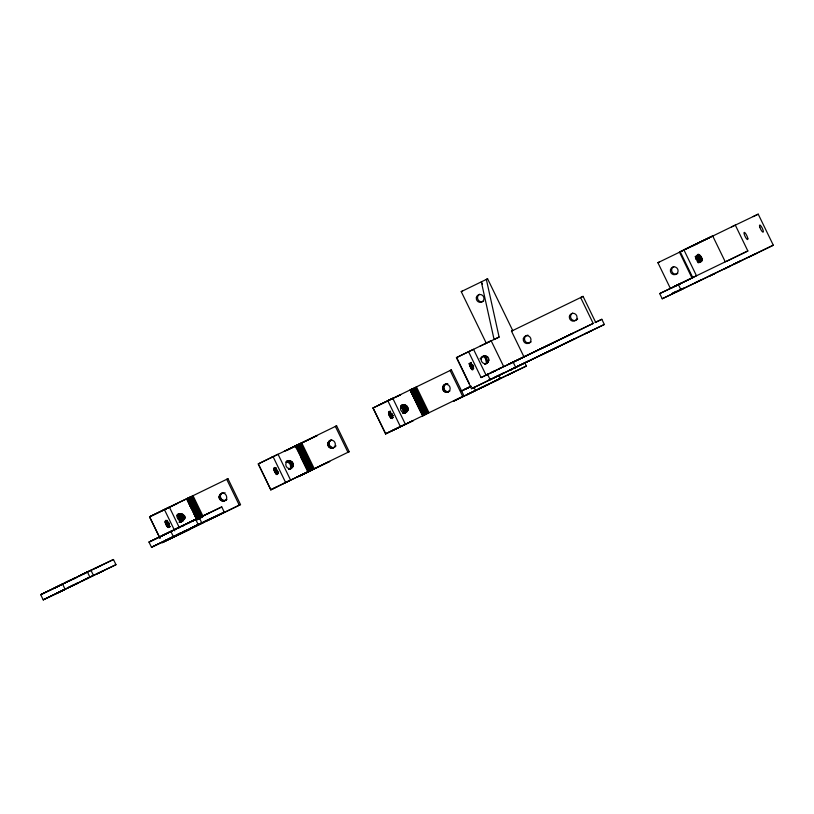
<?xml version="1.0" encoding="UTF-8"?>
<svg xmlns="http://www.w3.org/2000/svg" width="814" height="814" viewBox="0 0 814 814"><rect width="100%" height="100%" fill="white"/><g stroke="black" fill="none" stroke-linecap="round" stroke-linejoin="round"><path stroke-width="1.22" d="M698.127 261.843L698.137 261.213A3.958 2.859 64.2 0 0 695.909 257.275L695.38 256.99M401.455 405.077L405.097 408.384L405.443 413.288M486.579 363.431L485.541 358.74A7.173 6.827 63.8 0 0 484.208 357.112L483.109 356.278M469.23 363.553C475 363.309 473.697 378.011 469.23 363.553L471.225 362.454M182.204 521.387L181.339 516.585L178.042 513.899M177.706 514.702L179.762 513.756L177.137 515.048C182.743 511.151 186.101 522.568 179.222 522.171L179.996 521.336C196.55 515.913 167.745 508.262 179.996 521.336M288.309 461.467L289.753 460.755L287.647 461.467C292.48 460.836 293.528 468.945 288.553 469.291L289.326 468.579C297.273 468.437 291.361 456.237 285.806 462.159L289.082 460.755L286.986 461.589M403.052 405.535L404.497 404.823L402.391 405.535C406.461 404.996 408.374 411.304 404.568 413.003C411.945 411.385 405.83 400.722 400.549 406.227L403.825 404.823L401.74 405.647M481.288 358.709L481.196 359.381A3.958 3.795 63.7 0 0 483.506 363.278L484.147 363.512A3.958 3.795 63.7 0 0 486.741 363.288L488.217 361.976L488.838 360.073A3.958 3.795 63.7 0 0 487.637 356.949L485.887 355.932L483.913 355.932A3.958 3.795 63.7 0 0 481.817 357.468L481.288 358.709L480.057 358.771M486.741 363.288L484.686 364.224C490.303 362.708 485.958 353.744 481.278 357.224M219.088 496.805L220.146 494.363L222.456 492.979C217.552 495.217 222.181 503.042 226.485 499.755C223.881 502.472 218.773 500.651 219.088 496.805L220.329 496.214M332.712 448.046L333.954 447.456C329.985 448.738 327.086 442.775 330.545 440.445C335.673 438.899 337.464 447.761 332.051 448.168C326.628 448.585 326.556 440.293 331.746 439.865L329.314 441.035M447.456 392.104L449.898 390.934C443.203 396.662 439.041 383.15 447.822 383.801L444.627 384.757M449.328 391.28C444.932 393.589 441.341 386.192 445.869 384.167M698.89 254.802L695.685 256.807L697.893 259.106L698.331 262.261L702.156 259.849C695.98 243.386 693.467 269.8 702.156 259.849M695.563 257.458L695.665 256.858M290.7 469.22L290.354 464.316L286.711 461.019M182.295 521.408C181.095 511.426 174.898 514.417 182 521.55M403.764 413.207C408.262 413.42 400.926 409.534 401.943 406.278C403.398 404.548 405.596 410.337 405.779 412.026L403.775 413.003M224.054 500.925C229.294 499.572 226.017 491.096 221.215 493.569M486.202 357.661L487.108 356.512M486.64 358.18L487.637 356.949M485.083 356.878L485.887 355.932M402.635 413.349L403.408 412.525L406.013 412.291M484.452 356.644L485.225 355.82M403.296 413.349L404.07 412.637M483.791 356.522L484.564 355.82M487.301 361.457L488.838 360.073M448.656 391.524C451.556 389.56 450.05 384.534 446.591 384.391M487.098 362.098L488.746 360.744M288.594 462.108L290.252 460.826M483.119 356.522L483.913 355.932M292.857 464.936L290.944 466.351L292.979 465.557M407.6 409.004L405.698 410.409L407.722 409.615M697.893 259.106L701.281 256.685M697.547 258.506L700.885 256.145M183.801 516.544L181.96 517.846L184.025 517.134M698.147 259.747L701.617 257.285M697.15 257.967L700.427 255.667M698.331 260.399L701.882 257.926M696.692 257.489L699.938 255.281M698.422 261.05L702.065 258.577M486.365 363.207L488.217 361.976M183.17 515.374L181.339 516.585L183.496 515.913M291.839 462.494L290.008 463.705L292.155 463.034M406.583 406.552L404.751 407.763L406.908 407.092M696.204 257.102L699.419 254.986M698.422 261.67L702.156 259.228M470.227 366.88L472.1 365.659M470.543 367.49L473.341 365.669M470.879 368.06L473.656 366.269M469.943 366.249L472.781 364.428M471.225 368.589L473.076 367.419M469.698 365.628L471.601 364.428M471.571 369.047L473.422 367.897M469.495 365.028L471.428 363.848M182.326 514.346L180.464 515.476L182.733 514.824M405.738 405.525L403.876 406.654L406.145 406.003M287.81 461.111C284.32 462.667 285.572 468.416 289.326 468.579M402.554 405.168C399.369 406.603 400.071 411.772 403.408 412.525M334.574 447.222L335.154 446.876M471.906 369.424L473.758 368.315M698.147 262.78L702.065 260.439M469.352 364.479L471.306 363.309M296.377 448.158L295.299 445.889L298.168 444.515L310.734 470.39L312.454 469.556L299.888 443.681M485.877 363.654L487.81 362.505M422.608 415.832L425.478 414.448L412.912 388.573L410.032 389.967L422.995 415.639L420.431 411.335M695.156 256.624L698.371 254.731M469.261 363.98L471.235 362.841M293.009 465.913L290.995 467.063L293.02 466.534M405.748 411.121L407.753 409.971M698.89 262.668L701.882 260.968M290.822 465.649L292.796 464.591M405.565 409.707L407.539 408.648M699.592 262.505L701.627 261.416M695.777 244.22L712.698 235.958L725.264 261.833L747.852 250.966L735.296 225.091L657.905 262.708L670.471 288.583L693.04 277.452M485.307 363.99L487.311 362.942M697.527 243.437L694.881 244.729M197.395 519.963L187.017 498.585L190.445 506.664M392.775 398.27L372.965 407.997L385.622 433.831L413.237 420.614L385.531 433.872L405.341 424.145L392.775 398.27L387.8 400.681L400.366 426.556M67.674 581.491L64.988 582.804M67.796 581.379L69.353 580.616M165.863 533.913L170.991 531.328M174.888 529.446L177.645 528.042M176.089 528.805L178.052 527.848M194.159 520.166L192.043 521.204M495.502 370.553L491.31 372.639M493.538 371.499L495.634 370.472M202.533 516.239L205.24 514.916M464.041 389.753L469.027 387.332M65.802 588.797L61.142 591.168M681.542 282.997L679.425 284.035M63.248 590.14L60.094 591.666M70.187 586.67L67.501 587.983M70.309 586.558L73.748 585.174M77.401 583.119L74.705 584.432M173.504 536.497L169.434 538.593M178.48 534.096L176.373 535.113M178.602 533.974L180.159 533.211M189.581 528.785L191.677 527.757M488.838 380.23L495.94 376.78L493.823 377.818M187.027 530.179L184.92 531.206M196.662 525.345L194.556 526.373M181.929 532.966L162.118 542.694L189.825 529.436M205.067 521.408L207.163 520.38M285.622 482.499L273.056 456.623L258.343 463.868L270.767 489.814L290.588 480.087L278.022 454.212L270.828 457.753M480.586 388.013L478.49 389.031M480.708 387.891L487.779 384.462L485.816 385.409M495.461 380.881L498.779 379.263M676.963 291.616L678.042 291.086M694.891 282.946L701.963 279.517L701.383 279.792M740.669 260.897L738.573 261.925M749.063 256.959L751.77 255.637M504.08 366.554L593.192 323.423L580.626 297.548L583.068 296.377L595.634 322.252L601.821 319.292L604.334 324.471L471.499 388.695L456.43 357.651L473.504 349.267L486.07 375.142M179.65 514.346L181.084 513.644L178.327 514.468M181.746 513.756L180.311 514.468L182.967 514.336L181.532 515.048M290.415 460.877L288.97 461.589L291.636 461.457L290.191 462.169M405.158 404.945L403.713 405.647L406.379 405.514L404.945 406.227M182.051 515.486L183.496 514.774M182.499 516.005L183.944 515.303M290.72 462.606L292.155 461.894M405.464 406.664L406.908 405.952M181.685 517.195L184.29 515.893M291.168 463.125L292.602 462.423M405.911 407.193L407.346 406.481M184.534 516.534L183.099 517.246L184.676 517.205L183.231 517.918L184.697 517.897L183.262 518.599M291.514 463.726L292.959 463.013M405.097 408.384L407.702 407.071M293.203 463.654L291.768 464.367L293.335 464.326L291.921 465.72M407.946 407.712L406.512 408.425L408.089 408.394L406.664 409.788M184.605 518.569L183.16 519.281L184.391 519.21L182.224 521.031L183.17 520.767L180.545 522.049M293.264 465.689L291.829 466.391L293.06 466.33L290.893 468.152L291.829 467.887L289.204 469.169M179.222 522.171L181.329 521.459M408.007 409.747L406.573 410.459L407.804 410.388L405.637 412.22L406.583 411.945L403.948 413.227M181.166 521.815L182.601 521.113M288.553 469.291L289.988 468.579M62.088 584.472L40.7 594.668L90.944 570.248L93.457 575.417L43.213 599.847L115.975 564.682L113.461 559.513L40.7 594.668L43.213 599.847L65.73 589.112M468.538 351.679L481.094 377.554L593.192 323.423M195.635 519.291L190.161 521.988L221.744 506.929L224.257 512.108L151.496 547.262L148.982 542.093L195.635 519.291L198.148 524.47L192.674 527.167L224.257 512.108M460.907 391.168L470.716 386.335M471.499 388.695L604.334 324.471M310.734 470.39L307.845 471.784L300.763 457.142M501.149 374.186L503.133 373.229L498.728 375.366L500.254 378.388L494.79 381.084L526.373 366.025L524.857 362.922M484.859 343.854L491.157 340.761L503.724 366.636L481.094 377.554M60.724 584.869L63.289 583.618M53.999 588.237L55.627 587.454M60.612 585.032L58.628 585.999M76.099 577.645L74.115 578.612M471.011 386.365L469.576 387.067M72.314 585.866L71.652 586.192L77.289 583.455M185.012 530.87L185.673 530.545L183.577 531.573M692.714 245.787L693.477 245.421M679.446 252.126L698.107 243.03L679.446 252.126L692.012 278.001M488.431 374.023L486.334 375.051L488.308 374.104M498.514 369.088L500.61 368.07L498.636 369.017M560.612 339.255L572.588 333.414L571.489 333.933M54.324 588.074L55.759 587.372M70.218 580.494L71.235 579.995M80.881 575.162L78.785 576.19L80.749 575.244M83.761 573.778L85.857 572.761L82.702 574.277M167.949 532.916L166.921 533.414M173.86 529.945L174.41 529.68M178.185 527.777L177.432 528.439L180.586 526.912M181.064 526.393L183.16 525.366L182.58 525.651M96.357 567.785C89.499 571.143 106.085 563.054 99.237 566.402M164.041 534.798L161.945 535.826L165.1 534.299M178.5 527.92L179.528 527.411M189.163 522.588L187.067 523.616L189.041 522.659M676.007 285.683L676.546 285.419M182.407 526.037L184.503 525.01L181.96 526.241M731.613 226.892L758.221 214.153L773.3 245.207L662.22 298.779L659.706 293.6L725.264 261.833M675.528 285.918L674.45 286.436L680.555 283.476M511.874 369.383L509.778 370.411L512.321 369.18M563.125 344.424L575.101 338.583L574.002 339.102M515.293 367.735L516.849 366.972L513.695 368.498M587.24 332.743C580.24 336.172 597.008 327.991 590.119 331.359M71.866 585.795L72.995 585.246M58.272 592.551L56.166 593.579L59.33 592.053M83.394 580.341L81.288 581.369L84.453 579.843M86.264 578.958L88.37 577.93L85.216 579.456M76.628 583.791L78.724 582.763L76.414 583.587M98.87 572.954C92.013 576.312 108.598 568.223 101.75 571.57M166.555 539.977L164.459 540.995L167.613 539.479M181.013 533.089L182.041 532.59M678.52 290.852L680.26 290.008M210.043 518.996L212.139 517.969L210.165 518.915M662.22 298.779L773.3 245.207M714.967 273.392C716.351 272.751 707.824 276.831 709.055 276.272M735.693 263.309L733.597 264.336L740.679 260.887M487.026 385.124C493.935 381.756 477.431 389.764 484.025 386.589M512.148 372.914C519.108 369.525 502.533 377.564 509.147 374.379M486.182 342.989L461.233 291.626L487.596 278.815L512.728 330.565L511.487 331.156L524.053 357.031M456.43 357.651L491.157 340.761M487.596 278.815L486.355 279.406L499.104 337.067L494.078 339.509L481.328 281.848L482.437 284.137M511.487 331.156L583.068 296.377M710.296 237.24L703.713 240.435M753.194 216.595L758.221 214.153M378.998 405.077L451.363 369.902L463.929 395.777L391.565 430.952M150.559 516.341L227.951 478.713L240.517 504.588L162.251 542.623M336.62 425.834L258.211 463.939L270.869 489.774L271.795 489.326L349.186 451.709L336.62 425.834L335.378 426.424L347.944 452.299L349.186 451.709M396.652 396.693L400.671 394.739L373.056 407.956M162.169 510.643L187.017 498.585M285.856 450.753L317.246 435.51L284.351 451.241M390.506 411.253C386.212 411.63 390.252 419.312 392.45 418.569C393.854 415.038 385.907 410.805 390.496 411.385M390.486 411.589L388.492 412.556L390.496 411.762M177.371 515.669L179.385 514.692M275.732 467.531L273.748 468.498C273.524 470.197 276.841 476.984 277.696 473.748C278.317 469.932 270.869 466.605 275.753 467.704M390.517 412.016L388.522 412.983L390.547 412.22M167.073 520.411L165.079 521.377C164.866 523.076 168.183 529.863 169.037 526.627C169.658 522.812 162.2 519.485 167.084 520.584M275.763 467.958L273.779 468.915L275.804 468.152M167.104 520.838L165.12 521.805L167.145 521.031M177.666 515.964L179.67 514.987L177.544 515.842M390.608 412.515L388.614 413.481L390.659 412.739M275.854 468.457L273.87 469.413L275.915 468.681M401.394 407.529L403.398 406.552M167.196 521.336L165.201 522.303L167.257 521.56M177.981 516.351L179.996 515.374M390.751 413.074L388.766 414.041L390.832 413.309M276.007 469.006L274.023 469.973L276.088 469.251M401.729 407.997L403.734 407.02M167.338 521.896L165.354 522.853L167.419 522.13M178.317 516.819L180.321 515.842M390.954 413.675L388.96 414.631L391.056 413.919M276.211 469.607L274.216 470.573L276.302 469.861M402.065 408.536L404.07 407.56M168.539 522.008L165.557 523.453L167.643 522.741M178.653 517.348L180.657 516.371M392.195 413.807L389.214 415.252L392.368 414.184M402.391 409.116L404.395 408.14M276.455 470.227L274.46 471.194L277.615 470.126M167.786 523.107L165.802 524.074L168.956 523.005M178.978 517.928L180.993 516.951M391.483 414.916L389.499 415.883L391.605 415.16M276.74 470.858L274.745 471.815L276.862 471.103M402.706 409.727L404.711 408.75M169.068 523.249L166.087 524.704L169.261 523.616M178.286 519.027L181.298 517.562M391.799 415.527L389.814 416.493L392.989 415.394M277.055 471.469L275.061 472.425L277.187 471.693M402.991 410.348L404.996 409.371M169.383 523.86L166.402 525.315L168.518 524.582M179.579 519.169L181.593 518.192M393.131 415.618L390.15 417.073L392.277 416.31M403.245 410.968L405.25 409.991M278.378 471.56L275.397 473.005L277.523 472.252M168.722 524.928L166.738 525.885L168.864 525.132M179.833 519.78L181.837 518.803M392.48 416.626L390.496 417.592L392.623 416.819M277.737 472.568L275.743 473.534L277.869 472.751M403.449 411.558L405.464 410.582M169.068 525.447L167.084 526.414L169.21 525.63M180.047 520.38L182.051 519.403M392.826 417.094L390.842 418.05L392.959 417.246M403.612 412.108L405.626 411.131M278.083 473.026L276.088 473.992L278.215 473.178M169.414 525.905L167.43 526.872L169.546 526.058M180.199 520.929L182.214 519.953M391.168 418.437L393.162 417.47M403.724 412.596L405.728 411.619L403.683 412.403M276.424 474.369L278.419 473.402M169.75 526.292L167.765 527.248L169.872 526.404M180.311 521.418L182.326 520.441L180.27 521.214M170.065 526.577L168.081 527.533L170.177 526.648M403.764 413.339L405.779 412.362M557.061 340.985L544.678 346.988M595.003 322.609L601.821 319.292M70.482 580.067L69.139 581.023L76.129 577.625M72.192 579.253L74.878 577.95L74.288 578.225M677.136 285.134L677.747 284.829M678.225 284.615L678.845 284.32M199.237 517.663L148.982 542.093L221.744 506.929M726.271 261.457L747.852 250.966M56.339 587.087L58.048 586.284M164.632 534.513L166.331 533.699M206.939 514.102L209.636 512.789L207.082 514.021M56.207 587.169L56.817 586.874M57.58 586.497L58.761 585.917M62.566 583.984L63.757 583.404M65.13 582.722L70.35 580.148M81.329 574.959L81.939 574.664M73.056 579.11L74.247 578.53M205.097 514.997L202.635 516.188M467.216 388.217L464.641 389.468M467.969 387.83L469.159 387.261M498.728 375.366L496.041 376.679L498.015 375.722M559.574 346.154L542.032 354.65M682.661 288.441L671.652 293.752L676.027 291.351M679.517 290.384L681.491 289.408M698.046 281.43L695.858 282.489M698.809 281.044L700.996 279.985M181.288 532.661L179.945 533.618L185.043 531.135M680.738 289.794L684.055 288.176L683.455 288.461M711.629 275.02L709.442 276.078M712.392 274.633L714.58 273.575M736.283 263.024L737.983 262.21M58.852 592.266L60.562 591.452M167.145 539.692L168.844 538.878M65.659 588.878L63.197 590.069M67.643 587.901L72.863 585.327M168.376 539.092L173.952 536.294M175.926 535.317L180.566 533.028M192.735 527.258L189.57 528.795M193.498 526.882L196.571 525.386M207.611 520.177L209.595 519.2M726.648 267.847C718.223 271.957 736.772 262.922 728.347 267.043M753.469 254.823L756.155 253.52L749.165 256.909M75.57 584.289L76.76 583.709M205.586 521.56L240.517 504.588M500.254 378.388L453.612 401.18L526.373 366.025M283.394 483.628L308.241 471.581L295.279 445.909M174.725 536.518L203.795 522.435M494.993 381.094L491.687 382.702L498.677 379.314M712.698 235.958L683.913 249.878L696.479 275.753L692.745 277.564L680.178 251.689M186.762 498.717L192.155 510.002L186.64 498.779L191.229 496.56L201.058 516.809M491.442 372.558L493.325 371.652M526.22 355.718L508.16 364.54M543.711 347.456L539.519 349.471M659.706 293.6L692.958 277.503M173.993 529.863L175.875 528.958M181.186 526.312L182.194 525.834M192.175 521.123L194.058 520.217M62.037 584.238L59.29 585.663M469.688 386.996L470.848 386.447M490.822 379.273L488.929 380.189M528.734 360.897L510.317 369.882L573.748 339.235M683.068 288.644L682.071 289.133M678.937 290.669L676.953 291.626M183.699 531.491L185.582 530.87M207.031 520.451L205.047 521.408M482.682 386.945L466.564 394.922L475.478 390.496L473.901 387.332M184.707 531.013L186.935 530.219M276.821 486.884L270.767 489.814M690.099 246.978L703.225 240.669M688.837 247.588L689.712 247.171M571.235 334.055L508.964 364.163M168.437 532.671L170.859 531.4L173.29 536.518M695.471 282.672L694.881 282.957M308.282 471.571L295.716 445.696M461.233 291.626L462.474 291.036M479.833 346.296L499.104 337.067M657.905 262.708L659.157 262.108M451.363 369.902L450.122 370.492L462.688 396.367L463.929 395.777M293.152 447.232L297.283 445.268M287.098 450.162L292.257 447.71M227.951 478.713L226.709 479.304L239.275 505.179M177.269 503.561L149.542 516.819L159.92 538.196M444.057 385.103L446.499 383.923M443.549 385.541L444.79 384.951M445.919 384.391L447.151 383.801M443.131 386.07L444.373 385.48M442.816 386.67L444.047 386.07M328.805 441.483L330.046 440.893M442.602 387.311L443.844 386.721M328.388 442.012L329.629 441.422M328.073 442.602L329.304 442.012M442.501 387.983L443.742 387.393M220.645 493.915L223.087 492.745M220.146 494.363L221.377 493.772M327.859 443.254L329.09 442.663M219.719 494.892L220.96 494.302M442.521 388.675L443.762 388.085M219.404 495.482L220.645 494.892M223.84 493.325L225.081 492.735M327.757 443.925L328.998 443.335M442.653 389.346L443.895 388.756M219.19 496.133L220.431 495.543M327.777 444.607L329.009 444.017M442.908 389.987L444.139 389.397M327.91 445.289L329.151 444.698M219.108 497.496L220.35 496.896M443.254 390.588L444.495 389.987M328.154 445.93L329.395 445.339M219.241 498.168L220.482 497.578M443.701 391.107L444.943 390.517M328.51 446.52L329.751 445.93M444.23 391.544L445.472 390.954M219.495 498.809L220.736 498.219M328.958 447.049L330.199 446.459M444.82 391.88L446.062 391.29M219.841 499.399L221.082 498.809M329.487 447.486L330.718 446.896M445.462 392.114L446.703 391.524M220.289 499.928L221.53 499.338M446.123 392.236L447.364 391.646M330.077 447.822L331.318 447.232M446.794 392.226L448.036 391.636M220.818 500.366L222.059 499.776M330.718 448.056L331.949 447.466M331.379 448.168L332.621 447.578M334.839 446.489L336.07 445.899M221.408 500.702L222.649 500.111M332.051 448.168L333.292 447.578M222.049 500.936L223.29 500.345M222.721 501.048L223.952 500.457M223.392 501.048L224.623 500.457M225.753 499.898L226.994 499.308M461.233 391.178L471.357 386.345M113.461 559.513L81.878 574.562L87.342 571.866L89.855 577.045L84.391 579.741L115.975 564.682M296.917 477.116L329.812 461.385L298.423 476.628L310.877 470.645M174.013 536.528L151.496 547.262L201.75 522.842L189.499 497.395L199.247 519.078M180.932 516.005L182.967 515.089M179.935 514.997L182.061 514.102M403.754 412.84L405.779 412.026M405.372 409.035L407.438 408.313M290.618 464.967L292.694 464.255M289.123 462.596L291.402 461.945M480.372 358.18L481.501 358.068M678.367 284.503L680.88 289.672M513.085 361.986L515.598 367.165M484.747 356.42L486.935 360.928M487.576 374.359L490.089 379.528M456.664 357.529L469.23 383.404M416.432 386.864L428.998 412.739M415.537 387.301L428.103 413.176M414.641 387.739L427.197 413.614M413.756 388.166L426.312 414.041M412.138 388.95L424.704 414.825L412.912 388.573M411.457 389.275L424.023 415.15M410.897 389.55L423.463 415.425M423.026 415.639L410.459 389.764L422.731 415.771L410.765 390.995M410.592 391.076L419.312 409.096M373.097 407.936L385.653 433.811M301.689 442.806L314.245 468.681M300.793 443.243L313.359 469.118M299.003 444.108L311.569 469.983M297.395 444.892L309.961 470.767L298.168 444.515M296.713 445.217L309.279 471.092M296.143 445.492L308.709 471.367M289.815 462.494L290.903 464.743M193.02 495.685L202.849 515.934M192.124 496.123L202.513 517.49M190.344 496.988L200.722 518.365M188.726 497.771L199.104 519.139M188.054 498.097L198.433 519.474M187.485 498.372L197.314 518.62M186.813 498.687L196.449 519.037L193.244 512.25M179.192 527.34L169.363 507.091L149.552 516.819L160.022 538.146M164.387 509.503L174.766 530.87M62.495 583.923L65.008 589.102M410.704 391.025L420.97 412.454M187.047 498.585L196.652 518.935M695.817 259.401L695.553 258.089M483.679 301.048A3.958 3.836 64.5 0 1 478.093 299.817A3.958 3.836 64.5 0 1 479.649 294.271M576.729 319.861A3.958 3.836 64.5 0 1 571.133 318.63A3.958 3.836 64.5 0 1 572.7 313.085M577.645 318.885A3.958 3.836 64.5 0 1 577.228 319.414M530.077 342.602A3.958 3.836 64.5 0 1 524.654 340.079A3.958 3.836 64.5 0 1 527.91 335.124M531.155 341.809A3.958 3.836 64.5 0 1 530.657 342.256M677.787 273.382A3.958 3.836 64.5 0 1 672.201 272.151A3.958 3.836 64.5 0 1 673.758 266.605M747.791 238.41A3.948 0.946 64.1 0 0 745.359 233.211A3.948 0.946 64.1 0 0 744.128 233.822A3.948 0.946 64.1 0 0 746.703 238.95A3.928 0.936 64.1 0 0 747.486 239.53L747.781 239.387A3.928 0.936 64.1 0 0 747.791 238.41M569.434 316.239A3.958 3.836 64.5 0 0 574.287 321.031A3.958 3.836 64.5 0 0 575.844 314.438A3.958 3.836 64.5 0 0 569.434 316.239M523.361 338.634A3.958 3.836 64.5 0 0 528.215 343.427A3.958 3.836 64.5 0 0 529.772 336.833A3.958 3.836 64.5 0 0 523.361 338.634M476.383 297.425A3.958 3.836 64.5 0 0 481.247 302.218A3.958 3.836 64.5 0 0 482.794 295.624A3.958 3.836 64.5 0 0 476.383 297.425M670.482 269.76A3.958 3.836 64.5 0 0 675.335 274.562A3.958 3.836 64.5 0 0 676.892 267.969A3.958 3.836 64.5 0 0 670.482 269.76M759.808 227.147A3.958 0.946 64.1 0 0 763.135 232.132A3.958 0.946 64.1 0 0 761.283 226.445A3.958 0.946 64.1 0 0 759.808 227.147"/></g></svg>
